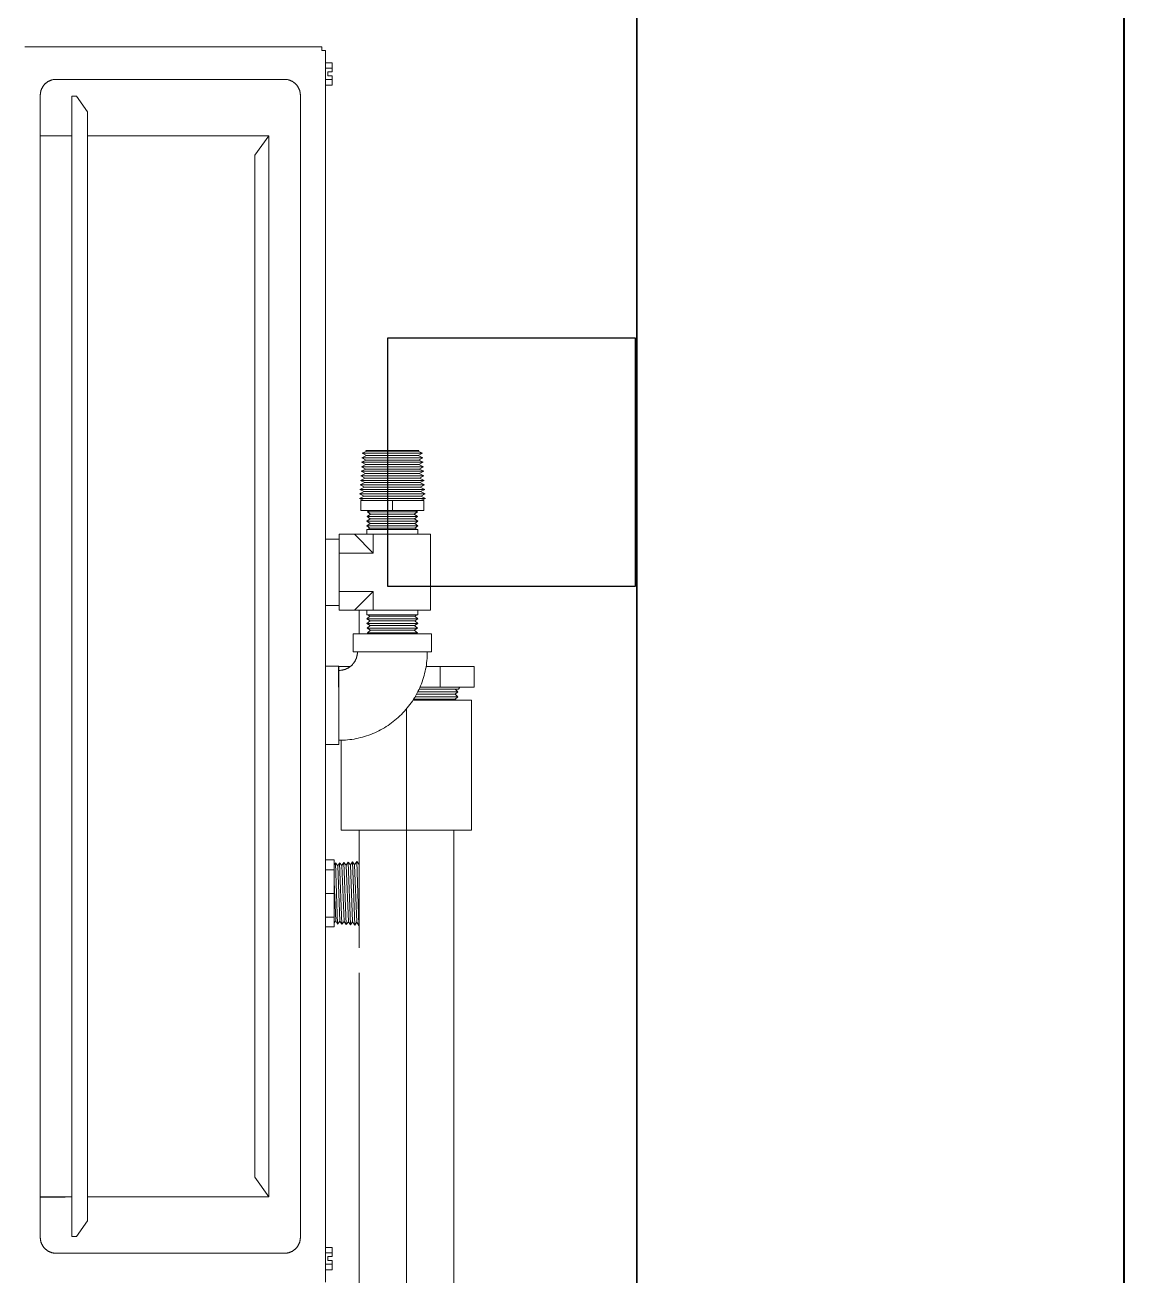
# Model space of a CAD drawing. Header units: millimetres. Extents: x -159872 to 386485, y -250577 to 158966.
# Drawn here: x 159382 to 159825, y 12338 to 12843 of the extents above; entities that cross this region are included whole.
import ezdxf

# ---------------------------------------------------------------- set-up
doc = ezdxf.new("R2010")
doc.units = ezdxf.units.MM
for name, color, linetype, lineweight in [('LDS-equipment-kitchen equipment', 3, 'Continuous', 13), ('LDS-struct-extg-walls', 1, 'Continuous', 40), ('LDS-struct-new-walls', 6, 'Continuous', 35), ('SYMBOLS ELECTRIC', 6, 'Continuous', 13)]:
    doc.layers.add(name, color=color, linetype=linetype, lineweight=lineweight)

# ---------------------------------------------------------------- blocks, each defined once
blk = doc.blocks.new('Group-348')
at = {"layer": 'LDS-equipment-kitchen equipment'}
for points in [[(98828.1, 49291.28, 0), (98708.37, 49291.28, 0)], [(98828.1, 49291.28, 0), (98708.55, 49291.28, 0)], [(98828.1, 49291.28, 0), (98828.1, 49289.76, 0)], [(98829.62, 49289.76, 0), (98828.1, 49289.76, 0)], [(98829.62, 49289.76, 0), (98829.62, 48793.29, 0)], [(98832.32, 49284.88, 0), (98829.62, 49284.88, 0)], [(98832.32, 49281.12, 0), (98832.32, 49284.88, 0)], [(98714.63, 49271.79, 0), (98714.63, 49271.94, 0), (98714.63, 49272.1, 0), (98714.64, 49272.25, 0), (98714.66, 49272.41, 0), (98714.67, 49272.56, 0), (98714.7, 49272.72, 0), (98714.72, 49272.87, 0), (98714.75, 49273.03, 0), (98714.78, 49273.18, 0), (98714.82, 49273.33, 0), (98714.86, 49273.48, 0), (98714.9, 49273.63, 0), (98714.95, 49273.78, 0), (98715, 49273.93, 0), (98715.05, 49274.08, 0), (98715.11, 49274.22, 0), (98715.17, 49274.36, 0), (98715.24, 49274.51, 0), (98715.31, 49274.65, 0), (98715.38, 49274.79, 0), (98715.45, 49274.92, 0), (98715.53, 49275.06, 0), (98715.61, 49275.19, 0), (98715.7, 49275.32, 0), (98715.79, 49275.45, 0), (98715.88, 49275.58, 0), (98715.97, 49275.7, 0), (98716.07, 49275.82, 0), (98716.17, 49275.94, 0), (98716.28, 49276.06, 0), (98716.38, 49276.17, 0), (98716.49, 49276.29, 0), (98716.6, 49276.39, 0), (98716.72, 49276.5, 0), (98716.83, 49276.6, 0), (98716.95, 49276.7, 0), (98717.08, 49276.8, 0), (98717.2, 49276.9, 0), (98717.33, 49276.99, 0), (98717.45, 49277.08, 0), (98717.59, 49277.16, 0), (98717.72, 49277.24, 0), (98717.85, 49277.32, 0), (98717.99, 49277.4, 0), (98718.13, 49277.47, 0), (98718.27, 49277.54, 0), (98718.41, 49277.6, 0), (98718.55, 49277.66, 0), (98718.7, 49277.72, 0), (98718.85, 49277.78, 0), (98718.99, 49277.83, 0), (98719.14, 49277.88, 0), (98719.29, 49277.92, 0), (98719.44, 49277.96, 0), (98719.6, 49277.99, 0), (98719.75, 49278.03, 0), (98719.9, 49278.06, 0), (98720.06, 49278.08, 0), (98720.21, 49278.1, 0), (98720.37, 49278.12, 0), (98720.52, 49278.13, 0), (98720.68, 49278.14, 0), (98720.83, 49278.15, 0), (98720.99, 49278.15, 0)], [(98813.13, 49278.15, 0), (98720.99, 49278.15, 0)], [(98813.13, 49278.15, 0), (98813.29, 49278.15, 0), (98813.44, 49278.14, 0), (98813.6, 49278.13, 0), (98813.75, 49278.12, 0), (98813.91, 49278.1, 0), (98814.06, 49278.08, 0), (98814.22, 49278.06, 0), (98814.37, 49278.03, 0), (98814.52, 49277.99, 0), (98814.68, 49277.96, 0), (98814.83, 49277.92, 0), (98814.98, 49277.88, 0), (98815.13, 49277.83, 0), (98815.27, 49277.78, 0), (98815.42, 49277.72, 0), (98815.57, 49277.66, 0), (98815.71, 49277.6, 0), (98815.85, 49277.54, 0), (98815.99, 49277.47, 0), (98816.13, 49277.4, 0), (98816.27, 49277.32, 0), (98816.4, 49277.24, 0), (98816.53, 49277.16, 0), (98816.67, 49277.08, 0), (98816.79, 49276.99, 0), (98816.92, 49276.9, 0), (98817.05, 49276.8, 0), (98817.17, 49276.7, 0), (98817.29, 49276.6, 0), (98817.4, 49276.5, 0), (98817.52, 49276.39, 0), (98817.63, 49276.29, 0), (98817.74, 49276.17, 0), (98817.85, 49276.06, 0), (98817.95, 49275.94, 0), (98818.05, 49275.82, 0), (98818.15, 49275.7, 0), (98818.24, 49275.58, 0), (98818.33, 49275.45, 0), (98818.42, 49275.32, 0), (98818.51, 49275.19, 0), (98818.59, 49275.06, 0), (98818.67, 49274.92, 0), (98818.74, 49274.79, 0), (98818.81, 49274.65, 0), (98818.88, 49274.51, 0), (98818.95, 49274.36, 0), (98819.01, 49274.22, 0), (98819.07, 49274.08, 0), (98819.12, 49273.93, 0), (98819.17, 49273.78, 0), (98819.22, 49273.63, 0), (98819.26, 49273.48, 0), (98819.3, 49273.33, 0), (98819.34, 49273.18, 0), (98819.37, 49273.03, 0), (98819.4, 49272.87, 0), (98819.42, 49272.72, 0), (98819.45, 49272.56, 0), (98819.46, 49272.41, 0), (98819.48, 49272.25, 0), (98819.49, 49272.1, 0), (98819.49, 49271.94, 0), (98819.49, 49271.79, 0)], [(98832.32, 49282.6, 0), (98829.62, 49282.6, 0)], [(98832.32, 49278.05, 0), (98829.62, 49278.05, 0)], [(98832.32, 49281.12, 0), (98830.6, 49281.12, 0)], [(98830.6, 49279.53, 0), (98830.6, 49281.12, 0)], [(98832.32, 49279.53, 0), (98830.6, 49279.53, 0)], [(98832.32, 49275.77, 0), (98832.32, 49279.53, 0)], [(98832.32, 49275.77, 0), (98829.62, 49275.77, 0)], [(98714.63, 49271.79, 0), (98714.63, 48811.26, 0)], [(98727.35, 48811.65, 0), (98727.35, 49271.4, 0)], [(98727.35, 49271.4, 0), (98729.23, 49271.4, 0)], [(98733.72, 49265.04, 0), (98729.23, 49271.4, 0)], [(98819.49, 48811.26, 0), (98819.49, 49271.79, 0)], [(98733.72, 48818.01, 0), (98733.72, 49265.04, 0)], [(98727.35, 49255.43, 0), (98714.72, 49255.43, 0)], [(98806.77, 49255.42, 0), (98733.72, 49255.42, 0)], [(98801.15, 49247.53, 0), (98806.73, 49255.42, 0)], [(98806.77, 48827.64, 0), (98806.77, 49255.42, 0)], [(98801.15, 49247.53, 0), (98801.15, 48835.53, 0)], [(98846.31, 49128.31, 0), (98844.43, 49127.4, 0)], [(98846.2, 49126.49, 0), (98844.43, 49127.4, 0)], [(98844.43, 49127.4, 0), (98856.6, 49127.4, 0)], [(98846.31, 49128.31, 0), (98845.9, 49128.52, 0)], [(98845.9, 49128.52, 0), (98856.6, 49128.52, 0)], [(98846.31, 49128.31, 0), (98856.6, 49128.31, 0)], [(98856.6, 49128.52, 0), (98867.3, 49128.52, 0)], [(98856.6, 49128.31, 0), (98866.9, 49128.31, 0)], [(98856.6, 49127.4, 0), (98868.77, 49127.4, 0)], [(98866.9, 49128.31, 0), (98867.3, 49128.52, 0)], [(98866.9, 49128.31, 0), (98868.77, 49127.4, 0)], [(98867.01, 49126.49, 0), (98868.77, 49127.4, 0)], [(98845.97, 49122.85, 0), (98844.09, 49121.94, 0)], [(98845.86, 49121.04, 0), (98844.09, 49121.94, 0)], [(98844.09, 49121.94, 0), (98856.6, 49121.94, 0)], [(98846.09, 49124.67, 0), (98844.21, 49123.76, 0)], [(98845.97, 49122.85, 0), (98844.21, 49123.76, 0)], [(98844.21, 49123.76, 0), (98856.6, 49123.76, 0)], [(98846.2, 49126.49, 0), (98844.32, 49125.58, 0)], [(98846.09, 49124.67, 0), (98844.32, 49125.58, 0)], [(98844.32, 49125.58, 0), (98856.6, 49125.58, 0)], [(98845.97, 49122.85, 0), (98856.6, 49122.85, 0)], [(98846.09, 49124.67, 0), (98856.6, 49124.67, 0)], [(98846.2, 49126.49, 0), (98856.6, 49126.49, 0)], [(98856.6, 49126.49, 0), (98867.01, 49126.49, 0)], [(98856.6, 49125.58, 0), (98868.89, 49125.58, 0)], [(98856.6, 49124.67, 0), (98867.12, 49124.67, 0)], [(98856.6, 49123.76, 0), (98869, 49123.76, 0)], [(98856.6, 49122.85, 0), (98867.24, 49122.85, 0)], [(98856.6, 49121.94, 0), (98869.11, 49121.94, 0)], [(98867.01, 49126.49, 0), (98868.89, 49125.58, 0)], [(98867.12, 49124.67, 0), (98868.89, 49125.58, 0)], [(98867.12, 49124.67, 0), (98869, 49123.76, 0)], [(98867.24, 49122.85, 0), (98869, 49123.76, 0)], [(98867.24, 49122.85, 0), (98869.11, 49121.94, 0)], [(98867.35, 49121.04, 0), (98869.11, 49121.94, 0)], [(98845.63, 49117.4, 0), (98843.75, 49116.49, 0)], [(98845.74, 49119.22, 0), (98843.87, 49118.31, 0)], [(98845.63, 49117.4, 0), (98843.87, 49118.31, 0)], [(98843.87, 49118.31, 0), (98856.6, 49118.31, 0)], [(98845.86, 49121.04, 0), (98843.98, 49120.13, 0)], [(98845.74, 49119.22, 0), (98843.98, 49120.13, 0)], [(98843.98, 49120.13, 0), (98856.6, 49120.13, 0)], [(98845.63, 49117.4, 0), (98856.6, 49117.4, 0)], [(98845.74, 49119.22, 0), (98856.6, 49119.22, 0)], [(98845.86, 49121.04, 0), (98856.6, 49121.04, 0)], [(98856.6, 49121.04, 0), (98867.35, 49121.04, 0)], [(98856.6, 49120.13, 0), (98869.23, 49120.13, 0)], [(98856.6, 49119.22, 0), (98867.46, 49119.22, 0)], [(98856.6, 49118.31, 0), (98869.34, 49118.31, 0)], [(98856.6, 49117.4, 0), (98867.58, 49117.4, 0)], [(98867.35, 49121.04, 0), (98869.23, 49120.13, 0)], [(98867.46, 49119.22, 0), (98869.23, 49120.13, 0)], [(98867.46, 49119.22, 0), (98869.34, 49118.31, 0)], [(98867.58, 49117.4, 0), (98869.34, 49118.31, 0)], [(98867.58, 49117.4, 0), (98869.46, 49116.49, 0)], [(98845.29, 49111.95, 0), (98843.41, 49111.04, 0)], [(98845.4, 49113.76, 0), (98843.53, 49112.85, 0)], [(98845.29, 49111.95, 0), (98843.53, 49112.85, 0)], [(98843.53, 49112.85, 0), (98856.6, 49112.85, 0)], [(98845.52, 49115.58, 0), (98843.64, 49114.67, 0)], [(98845.4, 49113.76, 0), (98843.64, 49114.67, 0)], [(98843.64, 49114.67, 0), (98856.6, 49114.67, 0)], [(98845.52, 49115.58, 0), (98843.75, 49116.49, 0)], [(98843.75, 49116.49, 0), (98856.6, 49116.49, 0)], [(98845.29, 49111.95, 0), (98856.6, 49111.95, 0)], [(98845.4, 49113.76, 0), (98856.6, 49113.76, 0)], [(98845.52, 49115.58, 0), (98856.6, 49115.58, 0)], [(98856.6, 49116.49, 0), (98869.46, 49116.49, 0)], [(98856.6, 49115.58, 0), (98867.69, 49115.58, 0)], [(98856.6, 49114.67, 0), (98869.57, 49114.67, 0)], [(98856.6, 49113.76, 0), (98867.8, 49113.76, 0)], [(98856.6, 49112.85, 0), (98869.68, 49112.85, 0)], [(98856.6, 49111.95, 0), (98867.92, 49111.95, 0)], [(98867.69, 49115.58, 0), (98869.46, 49116.49, 0)], [(98867.69, 49115.58, 0), (98869.57, 49114.67, 0)], [(98867.8, 49113.76, 0), (98869.57, 49114.67, 0)], [(98867.8, 49113.76, 0), (98869.68, 49112.85, 0)], [(98867.92, 49111.95, 0), (98869.68, 49112.85, 0)], [(98867.92, 49111.95, 0), (98869.8, 49111.04, 0)], [(98845.18, 49110.13, 0), (98843.3, 49109.22, 0)], [(98845.06, 49108.31, 0), (98843.3, 49109.22, 0)], [(98843.3, 49109.22, 0), (98856.6, 49109.22, 0)], [(98845.18, 49110.13, 0), (98843.41, 49111.04, 0)], [(98843.41, 49111.04, 0), (98856.6, 49111.04, 0)], [(98843.88, 49104.34, 0), (98843.88, 49108.31, 0)], [(98843.88, 49108.31, 0), (98856.6, 49108.31, 0)], [(98845.18, 49110.13, 0), (98856.6, 49110.13, 0)], [(98856.6, 49111.04, 0), (98869.8, 49111.04, 0)], [(98856.6, 49110.13, 0), (98868.03, 49110.13, 0)], [(98856.6, 49109.22, 0), (98869.91, 49109.22, 0)], [(98856.6, 49108.31, 0), (98869.33, 49108.31, 0)], [(98856.6, 49104.34, 0), (98856.6, 49108.31, 0)], [(98868.03, 49110.13, 0), (98869.8, 49111.04, 0)], [(98868.03, 49110.13, 0), (98869.91, 49109.22, 0)], [(98868.15, 49108.31, 0), (98869.91, 49109.22, 0)], [(98869.33, 49104.34, 0), (98869.33, 49108.31, 0)], [(98856.6, 49104.34, 0), (98843.88, 49104.34, 0)], [(98847.75, 49102.89, 0), (98846.44, 49101.97, 0)], [(98847.67, 49101, 0), (98846.44, 49101.97, 0)], [(98866.77, 49101.97, 0), (98846.44, 49101.97, 0)], [(98847.21, 49104.34, 0), (98846.52, 49103.86, 0)], [(98847.75, 49102.89, 0), (98846.52, 49103.86, 0)], [(98866.69, 49103.86, 0), (98846.52, 49103.86, 0)], [(98865.46, 49102.89, 0), (98847.75, 49102.89, 0)], [(98869.33, 49104.34, 0), (98856.6, 49104.34, 0)], [(98865.46, 49102.89, 0), (98866.69, 49103.86, 0)], [(98865.46, 49102.89, 0), (98866.77, 49101.97, 0)], [(98865.53, 49101, 0), (98866.77, 49101.97, 0)], [(98866, 49104.34, 0), (98866.69, 49103.86, 0)], [(98847.6, 49099.11, 0), (98846.29, 49098.19, 0)], [(98847.52, 49097.22, 0), (98846.29, 49098.19, 0)], [(98866.92, 49098.19, 0), (98846.29, 49098.19, 0)], [(98846.3, 49094.73, 0), (98846.3, 49096.7, 0)], [(98866.91, 49096.7, 0), (98846.3, 49096.7, 0)], [(98847.67, 49101, 0), (98846.36, 49100.08, 0)], [(98847.6, 49099.11, 0), (98846.36, 49100.08, 0)], [(98866.84, 49100.08, 0), (98846.36, 49100.08, 0)], [(98847.52, 49097.22, 0), (98846.77, 49096.7, 0)], [(98865.69, 49097.22, 0), (98847.52, 49097.22, 0)], [(98865.61, 49099.11, 0), (98847.6, 49099.11, 0)], [(98865.53, 49101, 0), (98847.67, 49101, 0)], [(98865.53, 49101, 0), (98866.84, 49100.08, 0)], [(98865.61, 49099.11, 0), (98866.84, 49100.08, 0)], [(98865.61, 49099.11, 0), (98866.92, 49098.19, 0)], [(98865.69, 49097.22, 0), (98866.92, 49098.19, 0)], [(98865.69, 49097.22, 0), (98866.43, 49096.7, 0)], [(98866.91, 49094.73, 0), (98866.91, 49096.7, 0)], [(98835.13, 49092.82, 0), (98829.62, 49092.82, 0)], [(98835.13, 49091.11, 0), (98835.13, 49094.73, 0)], [(98835.13, 49094.73, 0), (98841.33, 49094.73, 0)], [(98841.33, 49094.73, 0), (98848.89, 49087.17, 0)], [(98841.33, 49094.73, 0), (98848.89, 49094.73, 0)], [(98848.89, 49087.17, 0), (98848.89, 49094.73, 0)], [(98848.89, 49094.73, 0), (98864.32, 49094.73, 0)], [(98864.32, 49094.73, 0), (98872.03, 49094.73, 0)], [(98872.03, 49064.19, 0), (98872.03, 49094.73, 0)], [(98835.13, 49091.11, 0), (98835.13, 49090.95, 0)], [(98835.13, 49087.17, 0), (98835.13, 49090.95, 0)], [(98835.13, 49079.62, 0), (98835.13, 49087.17, 0)], [(98848.89, 49087.17, 0), (98835.13, 49087.17, 0)], [(98835.13, 49079.62, 0), (98835.13, 49079.3, 0)], [(98835.13, 49071.74, 0), (98835.13, 49079.3, 0)], [(98835.13, 49067.96, 0), (98835.13, 49071.74, 0)], [(98848.89, 49071.74, 0), (98835.13, 49071.74, 0)], [(98848.89, 49071.74, 0), (98841.33, 49064.19, 0)], [(98848.89, 49064.19, 0), (98848.89, 49071.74, 0)], [(98835.13, 49067.96, 0), (98835.13, 49067.81, 0)], [(98835.13, 49064.19, 0), (98835.13, 49067.81, 0)], [(98835.13, 49066.09, 0), (98829.62, 49066.09, 0)], [(98841.33, 49064.19, 0), (98835.13, 49064.19, 0)], [(98848.89, 49064.19, 0), (98841.33, 49064.19, 0)], [(98843.16, 49054.58, 0), (98843.16, 49064.19, 0)], [(98847.52, 49061.69, 0), (98846.29, 49060.72, 0)], [(98846.3, 49062.21, 0), (98846.3, 49064.19, 0)], [(98866.91, 49062.21, 0), (98846.3, 49062.21, 0)], [(98847.52, 49061.69, 0), (98846.77, 49062.21, 0)], [(98865.69, 49061.69, 0), (98847.52, 49061.69, 0)], [(98864.32, 49064.19, 0), (98848.89, 49064.19, 0)], [(98872.03, 49064.19, 0), (98864.32, 49064.19, 0)], [(98865.69, 49061.69, 0), (98866.43, 49062.21, 0)], [(98865.69, 49061.69, 0), (98866.92, 49060.72, 0)], [(98866.91, 49062.21, 0), (98866.91, 49064.19, 0)], [(98847.6, 49059.8, 0), (98846.29, 49060.72, 0)], [(98866.92, 49060.72, 0), (98846.29, 49060.72, 0)], [(98847.6, 49059.8, 0), (98846.36, 49058.83, 0)], [(98847.67, 49057.92, 0), (98846.36, 49058.83, 0)], [(98866.84, 49058.83, 0), (98846.36, 49058.83, 0)], [(98847.67, 49057.92, 0), (98846.44, 49056.95, 0)], [(98847.75, 49056.03, 0), (98846.44, 49056.95, 0)], [(98866.77, 49056.95, 0), (98846.44, 49056.95, 0)], [(98865.61, 49059.8, 0), (98847.6, 49059.8, 0)], [(98865.53, 49057.92, 0), (98847.67, 49057.92, 0)], [(98865.46, 49056.03, 0), (98866.77, 49056.95, 0)], [(98865.53, 49057.92, 0), (98866.84, 49058.83, 0)], [(98865.53, 49057.92, 0), (98866.77, 49056.95, 0)], [(98865.61, 49059.8, 0), (98866.92, 49060.72, 0)], [(98865.61, 49059.8, 0), (98866.84, 49058.83, 0)], [(98840.86, 49047.33, 0), (98840.86, 49054.58, 0)], [(98840.86, 49054.58, 0), (98872.35, 49054.58, 0)], [(98847.75, 49056.03, 0), (98846.52, 49055.06, 0)], [(98847.21, 49054.58, 0), (98846.52, 49055.06, 0)], [(98866.69, 49055.06, 0), (98846.52, 49055.06, 0)], [(98865.46, 49056.03, 0), (98847.75, 49056.03, 0)], [(98865.46, 49056.03, 0), (98866.69, 49055.06, 0)], [(98866, 49054.58, 0), (98866.69, 49055.06, 0)], [(98872.35, 49047.33, 0), (98872.35, 49054.58, 0)], [(98870.69, 49047.33, 0), (98870.68, 49046.45, 0), (98870.65, 49045.58, 0), (98870.6, 49044.7, 0), (98870.52, 49043.83, 0), (98870.42, 49042.96, 0), (98870.31, 49042.1, 0), (98870.17, 49041.23, 0), (98870.01, 49040.37, 0), (98869.83, 49039.52, 0), (98869.62, 49038.67, 0), (98869.4, 49037.82, 0), (98869.16, 49036.98, 0), (98868.89, 49036.15, 0), (98868.61, 49035.32, 0), (98868.3, 49034.5, 0), (98867.98, 49033.69, 0), (98867.64, 49032.88, 0), (98867.27, 49032.09, 0), (98866.89, 49031.3, 0), (98866.48, 49030.53, 0), (98866.06, 49029.76, 0), (98865.62, 49029.01, 0), (98865.16, 49028.26, 0), (98864.69, 49027.53, 0), (98864.19, 49026.81, 0), (98863.68, 49026.1, 0), (98863.15, 49025.4, 0), (98862.6, 49024.72, 0), (98862.04, 49024.05, 0), (98861.46, 49023.39, 0), (98860.87, 49022.75, 0), (98860.26, 49022.13, 0), (98859.63, 49021.52, 0), (98858.99, 49020.92, 0), (98858.33, 49020.34, 0), (98857.66, 49019.78, 0), (98856.98, 49019.23, 0), (98856.28, 49018.7, 0), (98855.58, 49018.19, 0), (98854.85, 49017.7, 0), (98854.12, 49017.22, 0), (98853.38, 49016.76, 0), (98852.62, 49016.32, 0), (98851.86, 49015.9, 0), (98851.08, 49015.49, 0), (98850.29, 49015.11, 0), (98849.5, 49014.75, 0), (98848.69, 49014.4, 0), (98847.88, 49014.08, 0), (98847.06, 49013.77, 0), (98846.23, 49013.49, 0), (98845.4, 49013.22, 0), (98844.56, 49012.98, 0), (98843.72, 49012.76, 0), (98842.86, 49012.56, 0), (98842.01, 49012.37, 0), (98841.15, 49012.21, 0), (98840.29, 49012.08, 0), (98839.42, 49011.96, 0), (98838.55, 49011.86, 0), (98837.68, 49011.79, 0), (98836.81, 49011.73, 0), (98835.93, 49011.7, 0), (98835.06, 49011.69, 0)], [(98842.52, 49047.33, 0), (98842.51, 49047.14, 0), (98842.51, 49046.96, 0), (98842.49, 49046.78, 0), (98842.48, 49046.6, 0), (98842.46, 49046.41, 0), (98842.43, 49046.23, 0), (98842.41, 49046.05, 0), (98842.37, 49045.87, 0), (98842.33, 49045.69, 0), (98842.29, 49045.51, 0), (98842.25, 49045.34, 0), (98842.19, 49045.16, 0), (98842.14, 49044.99, 0), (98842.08, 49044.81, 0), (98842.02, 49044.64, 0), (98841.95, 49044.47, 0), (98841.88, 49044.3, 0), (98841.8, 49044.14, 0), (98841.72, 49043.97, 0), (98841.63, 49043.81, 0), (98841.55, 49043.65, 0), (98841.45, 49043.49, 0), (98841.36, 49043.34, 0), (98841.26, 49043.18, 0), (98841.15, 49043.03, 0), (98841.05, 49042.88, 0), (98840.94, 49042.74, 0), (98840.82, 49042.59, 0), (98840.7, 49042.45, 0), (98840.58, 49042.32, 0), (98840.46, 49042.18, 0), (98840.33, 49042.05, 0), (98840.2, 49041.92, 0), (98840.07, 49041.8, 0), (98839.93, 49041.68, 0), (98839.79, 49041.56, 0), (98839.65, 49041.45, 0), (98839.5, 49041.34, 0), (98839.35, 49041.23, 0), (98839.2, 49041.12, 0), (98839.05, 49041.02, 0), (98838.89, 49040.93, 0), (98838.73, 49040.84, 0), (98838.57, 49040.75, 0), (98838.41, 49040.66, 0), (98838.25, 49040.58, 0), (98838.08, 49040.51, 0), (98837.91, 49040.44, 0), (98837.74, 49040.37, 0), (98837.57, 49040.3, 0), (98837.4, 49040.24, 0), (98837.22, 49040.19, 0), (98837.05, 49040.14, 0), (98836.87, 49040.09, 0), (98836.69, 49040.05, 0), (98836.51, 49040.01, 0), (98836.33, 49039.98, 0), (98836.15, 49039.95, 0), (98835.97, 49039.92, 0), (98835.79, 49039.9, 0), (98835.61, 49039.89, 0), (98835.42, 49039.88, 0), (98835.24, 49039.87, 0), (98835.06, 49039.87, 0)], [(98872.35, 49047.33, 0), (98840.86, 49047.33, 0)], [(98835.06, 49041.52, 0), (98829.62, 49041.52, 0)], [(98834.92, 49041.4, 0), (98834.92, 49033.07, 0)], [(98839.58, 49041.4, 0), (98834.92, 49041.4, 0)], [(98839.58, 49041.4, 0), (98834.92, 49041.4, 0)], [(98835.06, 49041.52, 0), (98835.06, 49010.03, 0)], [(98889.59, 49041.4, 0), (98870.2, 49041.4, 0)], [(98875.92, 49041.4, 0), (98875.92, 49033.07, 0)], [(98889.59, 49041.4, 0), (98889.59, 49033.07, 0)], [(98883, 49031.29, 0), (98866.88, 49031.29, 0)], [(98883.21, 49032.31, 0), (98867.37, 49032.31, 0)], [(98889.59, 49033.07, 0), (98867.72, 49033.07, 0)], [(98881.98, 49032.31, 0), (98883, 49031.29, 0)], [(98883, 49031.29, 0), (98881.98, 49030.27, 0)], [(98883.87, 49033.07, 0), (98883.21, 49032.31, 0)], [(98864.95, 49027.92, 0), (98888.5, 49027.92, 0)], [(98864.95, 49027.92, 0), (98882.3, 49027.92, 0)], [(98864.95, 49027.92, 0), (98886.43, 49027.92, 0)], [(98881.98, 49028.24, 0), (98865.15, 49028.24, 0)], [(98883, 49029.26, 0), (98865.77, 49029.26, 0)], [(98881.98, 49030.27, 0), (98866.35, 49030.27, 0)], [(98881.98, 49030.27, 0), (98883, 49029.26, 0)], [(98883, 49029.26, 0), (98881.98, 49028.24, 0)], [(98881.98, 49028.24, 0), (98882.3, 49027.92, 0)], [(98888.5, 49027.92, 0), (98888.5, 48975.42, 0)], [(98862.25, 48428.52, 0), (98862.25, 49024.3, 0)], [(98836.01, 48975.42, 0), (98836.01, 49011.7, 0)], [(98835.06, 49010.03, 0), (98829.62, 49010.03, 0)], [(98888.5, 48975.42, 0), (98836.01, 48975.42, 0)], [(98843.16, 48928.06, 0), (98843.16, 48975.42, 0)], [(98843.16, 48975.42, 0), (98881.34, 48975.42, 0)], [(98881.34, 48975.42, 0), (98881.34, 48928.04, 0)], [(98829.62, 48963.47, 0), (98833.1, 48963.47, 0)], [(98833.1, 48936.48, 0), (98833.1, 48963.47, 0)], [(98833.1, 48936.48, 0), (98833.1, 48963.47, 0)], [(98833.63, 48962.26, 0), (98833.1, 48961.41, 0)], [(98833.63, 48962.26, 0), (98833.1, 48961.41, 0)], [(98833.63, 48962.26, 0), (98834.54, 48937.63, 0)], [(98834.55, 48961.12, 0), (98833.63, 48962.26, 0)], [(98833.63, 48962.26, 0), (98834.54, 48937.63, 0)], [(98834.55, 48961.12, 0), (98833.63, 48962.26, 0)], [(98835.34, 48962.36, 0), (98834.55, 48961.12, 0)], [(98835.34, 48962.36, 0), (98834.55, 48961.12, 0)], [(98835.47, 48938.77, 0), (98834.55, 48961.12, 0)], [(98835.47, 48938.77, 0), (98834.55, 48961.12, 0)], [(98835.34, 48962.36, 0), (98836.26, 48937.52, 0)], [(98836.26, 48961.22, 0), (98835.34, 48962.36, 0)], [(98835.34, 48962.36, 0), (98836.26, 48937.52, 0)], [(98836.26, 48961.22, 0), (98835.34, 48962.36, 0)], [(98837.06, 48962.47, 0), (98836.26, 48961.22, 0)], [(98837.06, 48962.47, 0), (98836.26, 48961.22, 0)], [(98837.17, 48938.66, 0), (98836.26, 48961.22, 0)], [(98837.17, 48938.66, 0), (98836.26, 48961.22, 0)], [(98837.06, 48962.47, 0), (98837.97, 48937.41, 0)], [(98837.96, 48961.33, 0), (98837.06, 48962.47, 0)], [(98837.06, 48962.47, 0), (98837.97, 48937.41, 0)], [(98837.96, 48961.33, 0), (98837.06, 48962.47, 0)], [(98838.78, 48962.58, 0), (98837.96, 48961.33, 0)], [(98838.78, 48962.58, 0), (98837.96, 48961.33, 0)], [(98838.87, 48938.56, 0), (98837.96, 48961.33, 0)], [(98838.87, 48938.56, 0), (98837.96, 48961.33, 0)], [(98839.69, 48937.31, 0), (98838.78, 48962.58, 0)], [(98839.66, 48961.43, 0), (98838.78, 48962.58, 0)], [(98839.69, 48937.31, 0), (98838.78, 48962.58, 0)], [(98839.66, 48961.43, 0), (98838.78, 48962.58, 0)], [(98840.5, 48962.69, 0), (98839.66, 48961.43, 0)], [(98840.5, 48962.69, 0), (98839.66, 48961.43, 0)], [(98840.58, 48938.45, 0), (98839.66, 48961.43, 0)], [(98840.58, 48938.45, 0), (98839.66, 48961.43, 0)], [(98841.41, 48937.2, 0), (98840.5, 48962.69, 0)], [(98841.36, 48961.54, 0), (98840.5, 48962.69, 0)], [(98841.41, 48937.2, 0), (98840.5, 48962.69, 0)], [(98841.36, 48961.54, 0), (98840.5, 48962.69, 0)], [(98841.36, 48961.54, 0), (98842.21, 48962.79, 0)], [(98841.36, 48961.54, 0), (98842.21, 48962.79, 0)], [(98842.28, 48938.34, 0), (98841.36, 48961.54, 0)], [(98842.28, 48938.34, 0), (98841.36, 48961.54, 0)], [(98843.11, 48937.12, 0), (98842.21, 48962.79, 0)], [(98842.21, 48962.79, 0), (98843.16, 48961.65, 0)], [(98843.11, 48937.12, 0), (98842.21, 48962.79, 0)], [(98842.21, 48962.79, 0), (98843.16, 48961.65, 0)], [(98843.16, 48962.85, 0), (98843.16, 48942.5, 0)], [(98843.16, 48962.85, 0), (98843.16, 48942.5, 0)], [(98829.62, 48959.51, 0), (98833.1, 48959.51, 0)], [(98833.75, 48938.88, 0), (98833.1, 48954.7, 0)], [(98833.75, 48938.88, 0), (98833.1, 48954.7, 0)], [(98881.34, 48951.73, 0), (98881.34, 48425.03, 0)], [(98833.1, 48949.97, 0), (98829.62, 48949.97, 0)], [(98829.62, 48940.43, 0), (98833.1, 48940.43, 0)], [(98829.62, 48936.48, 0), (98833.1, 48936.48, 0)], [(98833.75, 48938.88, 0), (98833.1, 48938.08, 0)], [(98833.75, 48938.88, 0), (98833.1, 48938.08, 0)], [(98834.54, 48937.63, 0), (98833.75, 48938.88, 0)], [(98834.54, 48937.63, 0), (98833.75, 48938.88, 0)], [(98835.47, 48938.77, 0), (98834.54, 48937.63, 0)], [(98835.47, 48938.77, 0), (98834.54, 48937.63, 0)], [(98836.26, 48937.52, 0), (98835.47, 48938.77, 0)], [(98836.26, 48937.52, 0), (98835.47, 48938.77, 0)], [(98837.17, 48938.66, 0), (98836.26, 48937.52, 0)], [(98837.17, 48938.66, 0), (98836.26, 48937.52, 0)], [(98837.97, 48937.41, 0), (98837.17, 48938.66, 0)], [(98837.97, 48937.41, 0), (98837.17, 48938.66, 0)], [(98838.87, 48938.56, 0), (98837.97, 48937.41, 0)], [(98838.87, 48938.56, 0), (98837.97, 48937.41, 0)], [(98839.69, 48937.31, 0), (98838.87, 48938.56, 0)], [(98839.69, 48937.31, 0), (98838.87, 48938.56, 0)], [(98840.58, 48938.45, 0), (98839.69, 48937.31, 0)], [(98840.58, 48938.45, 0), (98839.69, 48937.31, 0)], [(98841.41, 48937.2, 0), (98840.58, 48938.45, 0)], [(98841.41, 48937.2, 0), (98840.58, 48938.45, 0)], [(98842.28, 48938.34, 0), (98841.41, 48937.2, 0)], [(98842.28, 48938.34, 0), (98841.41, 48937.2, 0)], [(98842.28, 48938.34, 0), (98843.13, 48937.09, 0)], [(98842.28, 48938.34, 0), (98843.13, 48937.09, 0)], [(98843.13, 48937.09, 0), (98843.16, 48937.13, 0)], [(98843.13, 48937.09, 0), (98843.16, 48937.13, 0)], [(98843.16, 48425.03, 0), (98843.16, 48917.88, 0)], [(98801.15, 48835.53, 0), (98806.73, 48827.64, 0)], [(98727.35, 48827.62, 0), (98714.72, 48827.62, 0)], [(98724.68, 48827.54, 0), (98714.72, 48827.54, 0)], [(98733.72, 48827.64, 0), (98806.77, 48827.64, 0)], [(98733.72, 48818.01, 0), (98729.23, 48811.65, 0)], [(98720.99, 48804.9, 0), (98720.83, 48804.9, 0), (98720.68, 48804.91, 0), (98720.52, 48804.92, 0), (98720.37, 48804.93, 0), (98720.21, 48804.95, 0), (98720.06, 48804.97, 0), (98719.9, 48804.99, 0), (98719.75, 48805.02, 0), (98719.6, 48805.06, 0), (98719.44, 48805.09, 0), (98719.29, 48805.13, 0), (98719.14, 48805.17, 0), (98718.99, 48805.22, 0), (98718.85, 48805.27, 0), (98718.7, 48805.33, 0), (98718.55, 48805.38, 0), (98718.41, 48805.45, 0), (98718.27, 48805.51, 0), (98718.13, 48805.58, 0), (98717.99, 48805.65, 0), (98717.85, 48805.73, 0), (98717.72, 48805.81, 0), (98717.59, 48805.89, 0), (98717.45, 48805.97, 0), (98717.33, 48806.06, 0), (98717.2, 48806.15, 0), (98717.08, 48806.25, 0), (98716.95, 48806.34, 0), (98716.83, 48806.45, 0), (98716.72, 48806.55, 0), (98716.6, 48806.66, 0), (98716.49, 48806.76, 0), (98716.38, 48806.88, 0), (98716.28, 48806.99, 0), (98716.17, 48807.11, 0), (98716.07, 48807.23, 0), (98715.97, 48807.35, 0), (98715.88, 48807.47, 0), (98715.79, 48807.6, 0), (98715.7, 48807.73, 0), (98715.61, 48807.86, 0), (98715.53, 48807.99, 0), (98715.45, 48808.13, 0), (98715.38, 48808.26, 0), (98715.31, 48808.4, 0), (98715.24, 48808.54, 0), (98715.17, 48808.69, 0), (98715.11, 48808.83, 0), (98715.05, 48808.97, 0), (98715, 48809.12, 0), (98714.95, 48809.27, 0), (98714.9, 48809.42, 0), (98714.86, 48809.57, 0), (98714.82, 48809.72, 0), (98714.78, 48809.87, 0), (98714.75, 48810.02, 0), (98714.72, 48810.18, 0), (98714.7, 48810.33, 0), (98714.67, 48810.48, 0), (98714.66, 48810.64, 0), (98714.64, 48810.8, 0), (98714.63, 48810.95, 0), (98714.63, 48811.11, 0), (98714.63, 48811.26, 0)], [(98727.35, 48811.65, 0), (98729.23, 48811.65, 0)], [(98728.88, 48811.66, 0), (98729.23, 48811.66, 0)], [(98819.49, 48811.26, 0), (98819.49, 48811.11, 0), (98819.49, 48810.95, 0), (98819.48, 48810.8, 0), (98819.46, 48810.64, 0), (98819.45, 48810.48, 0), (98819.42, 48810.33, 0), (98819.4, 48810.18, 0), (98819.37, 48810.02, 0), (98819.34, 48809.87, 0), (98819.3, 48809.72, 0), (98819.26, 48809.57, 0), (98819.22, 48809.42, 0), (98819.17, 48809.27, 0), (98819.12, 48809.12, 0), (98819.07, 48808.97, 0), (98819.01, 48808.83, 0), (98818.95, 48808.69, 0), (98818.88, 48808.54, 0), (98818.81, 48808.4, 0), (98818.74, 48808.26, 0), (98818.67, 48808.13, 0), (98818.59, 48807.99, 0), (98818.51, 48807.86, 0), (98818.42, 48807.73, 0), (98818.33, 48807.6, 0), (98818.24, 48807.47, 0), (98818.15, 48807.35, 0), (98818.05, 48807.23, 0), (98817.95, 48807.11, 0), (98817.85, 48806.99, 0), (98817.74, 48806.88, 0), (98817.63, 48806.76, 0), (98817.52, 48806.66, 0), (98817.4, 48806.55, 0), (98817.29, 48806.45, 0), (98817.17, 48806.34, 0), (98817.05, 48806.25, 0), (98816.92, 48806.15, 0), (98816.79, 48806.06, 0), (98816.67, 48805.97, 0), (98816.53, 48805.89, 0), (98816.4, 48805.81, 0), (98816.27, 48805.73, 0), (98816.13, 48805.65, 0), (98815.99, 48805.58, 0), (98815.85, 48805.51, 0), (98815.71, 48805.45, 0), (98815.57, 48805.38, 0), (98815.42, 48805.33, 0), (98815.27, 48805.27, 0), (98815.13, 48805.22, 0), (98814.98, 48805.17, 0), (98814.83, 48805.13, 0), (98814.68, 48805.09, 0), (98814.52, 48805.06, 0), (98814.37, 48805.02, 0), (98814.22, 48804.99, 0), (98814.06, 48804.97, 0), (98813.91, 48804.95, 0), (98813.75, 48804.93, 0), (98813.6, 48804.92, 0), (98813.44, 48804.91, 0), (98813.29, 48804.9, 0), (98813.13, 48804.9, 0)], [(98813.13, 48804.9, 0), (98720.99, 48804.9, 0)], [(98832.32, 48807.28, 0), (98829.52, 48807.28, 0)], [(98832.32, 48805, 0), (98829.52, 48805, 0)], [(98832.32, 48807.28, 0), (98832.32, 48803.52, 0)], [(98832.32, 48800.45, 0), (98829.52, 48800.45, 0)], [(98832.32, 48803.52, 0), (98830.6, 48803.52, 0)], [(98830.6, 48803.52, 0), (98830.6, 48801.93, 0)], [(98832.32, 48801.93, 0), (98830.6, 48801.93, 0)], [(98832.32, 48801.93, 0), (98832.32, 48798.17, 0)], [(98832.32, 48798.17, 0), (98829.52, 48798.17, 0)]]:
    blk.add_polyline3d(points, dxfattribs=at)
blk = doc.blocks.new('ELECTRIC SERVICE (A1)')
at = {"layer": 'SYMBOLS ELECTRIC', "lineweight": 25}
blk.add_polyline3d([(-50, -50, 0), (50, -50, 0), (50, 50, 0), (-50, 50, 0), (-50, -50, 0)], dxfattribs=at)
blk = doc.blocks.new('Group-410')
at = {"layer": 'LDS-equipment-kitchen equipment'}
for name, p in [('Group-348', (0, 0)), ('ELECTRIC SERVICE (A1)', (98904.68, 49123.88))]:
    blk.add_blockref(name, p, dxfattribs=at)

msp = doc.modelspace()

# ---------------------------------------------------------------- linework, layer by layer
at = {"layer": 'LDS-struct-extg-walls'}
msp.add_line((159825.17046, 16844.05329), (159825.17046, 9419.05329), dxfattribs=at)
at = {"layer": 'LDS-struct-new-walls'}
msp.add_line((159628.75503, 16824.05329), (159628.75503, 7217.61711), dxfattribs=at)

# ---------------------------------------------------------------- block references
at = {"layer": 'LDS-equipment-kitchen equipment', "color": 7}
msp.add_blockref('Group-410', (60673.51323, -36457.51522), dxfattribs=at)

doc.saveas('drawing.dxf')
